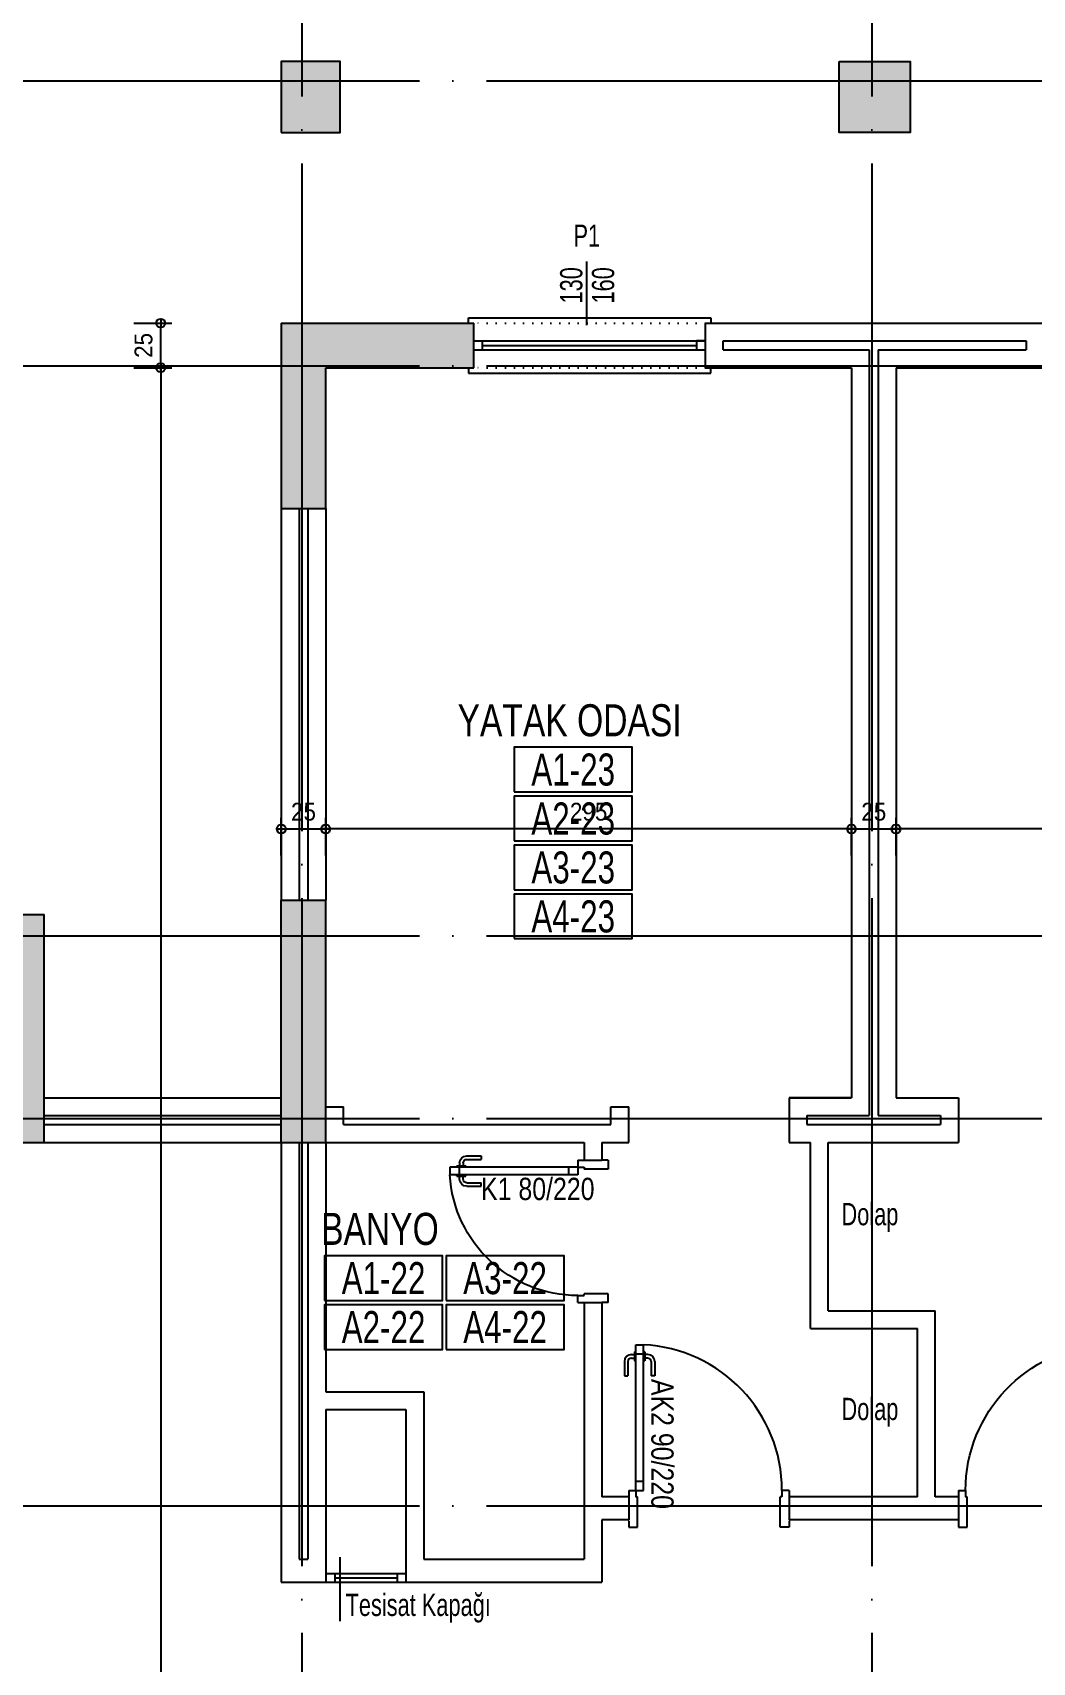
# Model space of a CAD drawing. Extents: x 460786 to 545292, y 30998 to 41694.
# Drawn here: x 469939 to 470500, y 40080 to 40995 of the extents above; entities that cross this region are included whole.
import ezdxf
from ezdxf.enums import TextEntityAlignment as Align

# ---------------------------------------------------------------- set-up
doc = ezdxf.new("R2010")
doc.units = 0
doc.header["$LTSCALE"] = 50
doc.header["$MEASUREMENT"] = 0
doc.header["$PDMODE"] = 35
doc.linetypes.add('DASHDOT', pattern=[5.5, 5, -0.25, 0, -0.25])
doc.linetypes.add('DASHED', pattern=[0.1, 0, -0.1])
doc.layers.get('0').update_dxf_attribs({"linetype": 'CONTINUOUS'})
doc.layers.get('Defpoints').update_dxf_attribs({"linetype": 'CONTINUOUS'})
for name, color, linetype in [('A-Aks Dikey', 12, 'DASHDOT'), ('A-Aks Yatay', 12, 'DASHDOT'), ('A-Betonarme', 6, 'CONTINUOUS'), ('A-Cam', 160, 'CONTINUOUS'), ('A-Dash', 9, 'DASHED'), ('A-Duvar', 7, 'CONTINUOUS'), ('A-Gör 2', 40, 'CONTINUOUS'), ('A-Kapı', 2, 'CONTINUOUS'), ('A-mahal adi', 1, 'CONTINUOUS'), ('A-mahal no', 4, 'CONTINUOUS'), ('A-Olcu  IC Yatay', 8, 'CONTINUOUS'), ('A-Olcu Ic Dikey', 8, 'CONTINUOUS'), ('A-Poz-Kapı', 4, 'CONTINUOUS'), ('A-Poz-Pen', 4, 'CONTINUOUS'), ('A-Tarama 1', 9, 'CONTINUOUS'), ('A-Yazı 2', 205, 'CONTINUOUS')]:
    doc.layers.add(name, color=color, linetype=linetype)
doc.styles.add('blkan', font='arial.ttf', dxfattribs={"width": 0.9, "height": 12.5})
doc.styles.get("Standard").update_dxf_attribs({"font": 'arial.ttf', "width": 0.9})
doc.dimstyles.new('EXIT', dxfattribs={"dimscale": 50, "dimtxt": 0.23, "dimasz": 0.03, "dimexe": 0.125, "dimexo": 0.5, "dimgap": 0.09, "dimtad": 1, "dimzin": 1, "dimdsep": 46, "dimtxsty": 'Standard', "dimblk": 'TICK', "dimcen": 0.2, "dimadec": 0, "dimazin": 0, "dimtfac": 1, "dimtix": 1, "dimtofl": 0, "dimtmove": 2, "dimatfit": 3, "dimldrblk": 'TICK', "dimfxl": 1, "dimtolj": 1, "dimtzin": 1, "dimarcsym": 0})

# ---------------------------------------------------------------- blocks, each defined once
blk = doc.blocks.new('poz-pk1')
blk.add_line((24.33, 28.66), (24.33, -5.74))
at = {"width": 0.7}
for p in [(17.04, 9.96), (31.55, 9.96)]:
    blk.add_attdef('YAZı', text='', height=12, rotation=90, dxfattribs=at).set_placement(p, align=Align.MIDDLE_CENTER)
blk.add_attdef('POZ', text='', height=12, dxfattribs=at).set_placement((24.33, -14.42), align=Align.MIDDLE_CENTER)
blk = doc.blocks.new('kapı L 80p 10')
at = {"ltscale": 20}
for p, q in [((4, 75.38), (8.2, 75.38)), ((4, 3.5), (4, 75.38)), ((8.2, 3.5), (8.2, 75.38)), ((-2.45, 65.88), (-2.45, 57.88)), ((-0.45, 65.88), (-0.45, 57.88)), ((1.55, 69.88), (3.2, 69.88)), ((1.55, 67.88), (3.2, 67.88)), ((3.2, 71.38), (4, 71.38)), ((3.2, 71.38), (3.2, 66.38)), ((3.2, 66.38), (4, 66.38)), ((3.2, 66.38), (4, 66.38)), ((4, 70.17), (8.2, 70.17)), ((9, 71.38), (8.2, 71.38)), ((9, 66.38), (8.2, 66.38)), ((9, 71.38), (9, 66.38)), ((10.65, 69.88), (9, 69.88)), ((10.65, 67.88), (9, 67.88)), ((12.65, 65.88), (12.65, 57.88)), ((14.65, 65.88), (14.65, 57.88)), ((-2.45, 57.88), (-0.45, 57.88)), ((14.65, 57.88), (12.65, 57.88)), ((0, 3.5), (4, 3.5)), ((0, 3.5), (0, 0)), ((4, 8.71), (8.2, 8.71)), ((4, 3.5), (8.2, 3.5)), ((4, 3.5), (4, 0)), ((80, 3.5), (76, 3.5)), ((76, 3.5), (76, 0)), ((80, 3.5), (80, 0)), ((4, 0), (5, 0)), ((5, -13.5), (5, 0)), ((75, -13.5), (75, 0)), ((76, 0), (75, 0)), ((0, -13.5), (0, -10)), ((0, -13.5), (5, -13.5)), ((80, -13.5), (75, -13.5)), ((80, -13.5), (80, -10))]:
    blk.add_line(p, q, dxfattribs=at)
blk.add_arc((4, 3.5), 72, 360, 86.65585)
for centre, radius, start, end in [((1.55, 65.88), 4, 90, 180), ((1.55, 65.88), 2, 90, 180), ((10.65, 65.88), 4, 0, 90), ((10.65, 65.88), 2, 0, 90)]:
    blk.add_arc(centre, radius, start, end, dxfattribs=at)
at = {"layer": 'A-Poz-Kapı', "width": 0.8}
blk.add_attdef('POZNO', (30.17, -9.96), '', height=12.5, rotation=90, dxfattribs=at)
blk = doc.blocks.new('kapı L 90p 13.5')
at = {"ltscale": 20}
for p, q in [((1.55, 74.89), (3.2, 74.89)), ((3.2, 76.39), (4, 76.39)), ((3.2, 76.39), (3.2, 71.39)), ((4, 80.39), (8.2, 80.39)), ((4, -1.5), (4, 80.39)), ((4, 75.19), (8.2, 75.19)), ((8.2, -1.5), (8.2, 80.39)), ((9, 76.39), (8.2, 76.39)), ((9, 76.39), (9, 71.39)), ((10.65, 74.89), (9, 74.89)), ((-2.45, 70.89), (-2.45, 62.89)), ((-0.45, 70.89), (-0.45, 62.89)), ((1.55, 72.89), (3.2, 72.89)), ((3.2, 71.39), (4, 71.39)), ((3.2, 71.39), (4, 71.39)), ((9, 71.39), (8.2, 71.39)), ((10.65, 72.89), (9, 72.89)), ((12.65, 70.89), (12.65, 62.89)), ((14.65, 70.89), (14.65, 62.89)), ((-2.45, 62.89), (-0.45, 62.89)), ((14.65, 62.89), (12.65, 62.89)), ((4, 3.71), (8.2, 3.71)), ((0, -1.5), (4, -1.5)), ((0, -1.5), (0, -5)), ((4, -1.5), (8.2, -1.5)), ((4, -1.5), (4, -5)), ((4, -5), (5, -5)), ((5, -22), (5, -5)), ((85, -22), (85, -5)), ((86, -5), (85, -5)), ((90, -1.5), (86, -1.5)), ((86, -1.5), (86, -5)), ((90, -1.5), (90, -5))]:
    blk.add_line(p, q, dxfattribs=at)
for p, q in [((0, -18.5), (0, -22)), ((0, -22), (5, -22)), ((90, -22), (85, -22)), ((90, -18.5), (90, -22))]:
    blk.add_line(p, q)
for centre, radius, start, end in [((1.55, 70.89), 4, 90, 180), ((10.65, 70.89), 4, 0, 90), ((1.55, 70.89), 2, 90, 180), ((10.65, 70.89), 2, 0, 90)]:
    blk.add_arc(centre, radius, start, end, dxfattribs=at)
blk.add_arc((4, -1.5), 82, 0, 87.06405)
at = {"layer": 'A-Poz-Kapı', "width": 0.8}
blk.add_attdef('POZNO', (25, -18.46), '', height=12.5, rotation=90, dxfattribs=at)
blk = doc.blocks.new('mahal adı')
at = {"layer": 'A-mahal no'}
blk.add_lwpolyline([(-75.6, -73.4), (89.9, -73.4), (89.9, -10.9), (-75.6, -10.9)], close=True, dxfattribs=at)
at = {"layer": 'A-mahal adi', "width": 0.75}
for p in [(2.1, 88.8), (2.1, 27)]:
    blk.add_attdef('MAHALADI', text='', height=45, dxfattribs=at).set_placement(p, align=Align.MIDDLE_CENTER)
at = {"layer": 'A-mahal no', "width": 0.7}
blk.add_attdef('MAHALNO', text='', height=45, dxfattribs=at).set_placement((7.1, -42.1), align=Align.MIDDLE_CENTER)
blk = doc.blocks.new('TICK', base_point=(53.7, 38.06))
blk.add_line((55.37, 38.06), (52.04, 38.06))
blk.add_circle((53.7, 38.06), 1.67)
blk = doc.blocks.new('*D754')
at = {"layer": 'A-Olcu Ic Dikey', "color": 0, "lineweight": -2, "transparency": 16777216}
for p, q in [((469995.9383, 40831.50245), (470017.1883, 40831.50245)), ((470010.9383, 40808.00245), (470010.9383, 40830.00245)), ((469995.9383, 40806.50245), (470017.1883, 40806.50245))]:
    blk.add_line(p, q, dxfattribs=at)
at = {"layer": 'Defpoints', "color": 0, "transparency": 16777216}
for p in [(469970.9383, 40831.50245), (470010.9383, 40831.50245), (469970.9383, 40806.50245)]:
    blk.add_point(p, dxfattribs=at)
at = {"layer": 'A-Olcu Ic Dikey', "color": 0, "lineweight": -2, "transparency": 16777216, "xscale": 1.5, "yscale": 1.5, "zscale": 1.5}
for p, rotation in [((470010.9383, 40831.50245), 90), ((470010.9383, 40806.50245), 270)]:
    blk.add_blockref('TICK', p, dxfattribs=dict(at, rotation=rotation))
at = {"layer": 'A-Olcu Ic Dikey', "color": 0, "transparency": 16777216, "insert": (470001.33257, 40819.00245), "char_height": 10, "attachment_point": 5, "rotation": 90}
blk.add_mtext('\\A1;25', dxfattribs=at)
blk = doc.blocks.new('*D755')
at = {"layer": 'A-Olcu Ic Dikey', "color": 0, "lineweight": -2, "transparency": 16777216}
for p, q in [((469995.94, 40806.5), (470017.19, 40806.5)), ((470010.94, 40805), (470010.94, 38581)), ((469995.94, 38579.5), (470017.19, 38579.5))]:
    blk.add_line(p, q, dxfattribs=at)
at = {"layer": 'Defpoints', "color": 0, "transparency": 16777216}
for p in [(469970.94, 40806.5), (469970.94, 38579.5), (470010.94, 38579.5)]:
    blk.add_point(p, dxfattribs=at)
at = {"layer": 'A-Olcu Ic Dikey', "color": 0, "lineweight": -2, "transparency": 16777216, "xscale": 1.5, "yscale": 1.5, "zscale": 1.5}
for p, rotation in [((470010.94, 40806.5), 90), ((470010.94, 38579.5), 270)]:
    blk.add_blockref('TICK', p, dxfattribs=dict(at, rotation=rotation))
at = {"layer": 'A-Olcu Ic Dikey', "color": 0, "transparency": 16777216, "insert": (470001.42, 39693), "char_height": 10, "attachment_point": 5, "rotation": 90}
blk.add_mtext('\\A1;2227', dxfattribs=at)
blk = doc.blocks.new('*D772')
at = {"layer": 'A-Olcu  IC Yatay', "color": 0, "lineweight": -2, "transparency": 16777216}
for p, q in [((470423.5746, 40532.50245), (470423.5746, 40553.75245)), ((470718.5746, 40532.50245), (470718.5746, 40553.75245)), ((470717.0746, 40547.50245), (470425.0746, 40547.50245))]:
    blk.add_line(p, q, dxfattribs=at)
at = {"layer": 'Defpoints', "color": 0, "transparency": 16777216}
for p in [(470423.5746, 40547.50245), (470423.5746, 40507.50245), (470718.5746, 40507.50245)]:
    blk.add_point(p, dxfattribs=at)
at = {"layer": 'A-Olcu  IC Yatay', "color": 0, "lineweight": -2, "transparency": 16777216, "xscale": 1.5, "yscale": 1.5, "zscale": 1.5}
for p, rotation in [((470423.5746, 40547.50245), 180.0000000000509), ((470718.5746, 40547.50245), 5.091926880140817e-11)]:
    blk.add_blockref('TICK', p, dxfattribs=dict(at, rotation=rotation))
at = {"layer": 'A-Olcu  IC Yatay', "color": 0, "transparency": 16777216, "insert": (470571.0746, 40557.10818), "char_height": 10, "attachment_point": 5}
blk.add_mtext('\\A1;295', dxfattribs=at)
blk = doc.blocks.new('*D796')
at = {"layer": 'A-Olcu  IC Yatay', "color": 0, "lineweight": -2, "transparency": 16777216}
for p, q in [((470398.5746, 40532.50245), (470398.5746, 40553.75245)), ((470423.5746, 40532.50245), (470423.5746, 40553.75245)), ((470400.0746, 40547.50245), (470422.0746, 40547.50245))]:
    blk.add_line(p, q, dxfattribs=at)
at = {"layer": 'Defpoints', "color": 0, "transparency": 16777216}
for p in [(470423.5746, 40547.50245), (470398.5746, 40507.50245), (470423.5746, 40507.50245)]:
    blk.add_point(p, dxfattribs=at)
at = {"layer": 'A-Olcu  IC Yatay', "color": 0, "lineweight": -2, "transparency": 16777216, "xscale": 1.5, "yscale": 1.5, "zscale": 1.5, "rotation": 180}
blk.add_blockref('TICK', (470398.5746, 40547.50245), dxfattribs=at)
at = {"layer": 'A-Olcu  IC Yatay', "color": 0, "lineweight": -2, "transparency": 16777216, "xscale": 1.5, "yscale": 1.5, "zscale": 1.5}
blk.add_blockref('TICK', (470423.5746, 40547.50245), dxfattribs=at)
at = {"layer": 'A-Olcu  IC Yatay', "color": 0, "transparency": 16777216, "insert": (470411.0746, 40557.10818), "char_height": 10, "attachment_point": 5}
blk.add_mtext('\\A1;25', dxfattribs=at)
blk = doc.blocks.new('*D797')
at = {"layer": 'A-Olcu  IC Yatay', "color": 0, "lineweight": -2, "transparency": 16777216}
for p, q in [((470103.5746, 40532.50245), (470103.5746, 40553.75245)), ((470398.5746, 40532.50245), (470398.5746, 40553.75245)), ((470397.0746, 40547.50245), (470105.0746, 40547.50245))]:
    blk.add_line(p, q, dxfattribs=at)
at = {"layer": 'Defpoints', "color": 0, "transparency": 16777216}
for p in [(470103.5746, 40547.50245), (470103.5746, 40507.50245), (470398.5746, 40507.50245)]:
    blk.add_point(p, dxfattribs=at)
at = {"layer": 'A-Olcu  IC Yatay', "color": 0, "lineweight": -2, "transparency": 16777216, "xscale": 1.5, "yscale": 1.5, "zscale": 1.5}
for p, rotation in [((470103.5746, 40547.50245), 180.0000000000495), ((470398.5746, 40547.50245), 4.948041976149398e-11)]:
    blk.add_blockref('TICK', p, dxfattribs=dict(at, rotation=rotation))
at = {"layer": 'A-Olcu  IC Yatay', "color": 0, "transparency": 16777216, "insert": (470251.0746, 40557.10818), "char_height": 10, "attachment_point": 5}
blk.add_mtext('\\A1;295', dxfattribs=at)
blk = doc.blocks.new('*D798')
at = {"layer": 'A-Olcu  IC Yatay', "color": 0, "lineweight": -2, "transparency": 16777216}
for p, q in [((470078.5746, 40532.50245), (470078.5746, 40553.75245)), ((470103.5746, 40532.50245), (470103.5746, 40553.75245)), ((470080.0746, 40547.50245), (470102.0746, 40547.50245))]:
    blk.add_line(p, q, dxfattribs=at)
at = {"layer": 'Defpoints', "color": 0, "transparency": 16777216}
for p in [(470103.5746, 40547.50245), (470078.5746, 40507.50245), (470103.5746, 40507.50245)]:
    blk.add_point(p, dxfattribs=at)
at = {"layer": 'A-Olcu  IC Yatay', "color": 0, "lineweight": -2, "transparency": 16777216, "xscale": 1.5, "yscale": 1.5, "zscale": 1.5, "rotation": 180}
blk.add_blockref('TICK', (470078.5746, 40547.50245), dxfattribs=at)
at = {"layer": 'A-Olcu  IC Yatay', "color": 0, "lineweight": -2, "transparency": 16777216, "xscale": 1.5, "yscale": 1.5, "zscale": 1.5}
blk.add_blockref('TICK', (470103.5746, 40547.50245), dxfattribs=at)
at = {"layer": 'A-Olcu  IC Yatay', "color": 0, "transparency": 16777216, "insert": (470091.0746, 40557.10818), "char_height": 10, "attachment_point": 5}
blk.add_mtext('\\A1;25', dxfattribs=at)

msp = doc.modelspace()

# ---------------------------------------------------------------- hatches: boundary and pattern name
at = {"layer": 'A-Tarama 1'}
h = msp.add_hatch(dxfattribs=at)
h.set_pattern_fill('ANSI33', color=256, scale=30, angle=180, style=0)
h.set_pattern_definition([(225, (3956.983, -2e-09), (5.30330086, -5.30330086), []), (225, (3951.68, -2e-09), (5.30330086, -5.30330086), [3.75, -1.875])])
h.paths.add_polyline_path([(469255.57, 40179.5), (469180.57, 40179.5), (469180.57, 40154.5), (469255.57, 40154.5)])
h.paths.add_polyline_path([(469205.57, 40474.5), (469330.57, 40474.5), (469330.57, 40499.5), (469180.57, 40499.5), (469180.57, 40392.5), (469205.57, 40392.5)])
h.paths.add_polyline_path([(469690.57, 40499.5), (469593.57, 40499.5), (469593.57, 40474.5), (469690.57, 40474.5)])
h.paths.add_polyline_path([(469945.57, 40499.5), (469920.57, 40499.5), (469920.57, 40371.5), (469945.57, 40371.5)])
h.paths.add_polyline_path([(469690.57, 39860), (469593.57, 39860), (469593.57, 39835), (469690.57, 39835)])
h.paths.add_polyline_path([(469330.57, 39860), (469230.57, 39860), (469230.57, 39835), (469330.57, 39835)])
h.paths.add_polyline_path([(469330.57, 39220), (469230.57, 39220), (469230.57, 39195), (469330.57, 39195)])
h.paths.add_polyline_path([(469690.57, 39220), (469593.57, 39220), (469593.57, 39195), (469690.57, 39195)])
h.paths.add_polyline_path([(469255.57, 38899.5), (469180.57, 38899.5), (469180.57, 38874.5), (469205.57, 38874.5), (469255.57, 38874.5)])
h.paths.add_polyline_path([(469330.57, 38579.5), (469205.57, 38579.5), (469205.57, 38654.5), (469180.57, 38654.5), (469180.57, 38554.5), (469330.57, 38554.5)])
h.paths.add_polyline_path([(469783.57, 38579.5), (469593.57, 38579.5), (469593.57, 38554.5), (469783.57, 38554.5)])
h.paths.add_polyline_path([(470103.57, 38099.5), (469758.57, 38099.5), (469758.57, 38074.5), (470103.57, 38074.5)])
h.paths.add_polyline_path([(469783.57, 38322.5), (469758.57, 38322.5), (469758.57, 38222.5), (469783.57, 38222.5)])
h.paths.add_polyline_path([(470185.57, 38247.5), (470103.57, 38247.5), (470103.57, 38322.5), (470078.57, 38322.5), (470078.57, 38222.5), (470185.57, 38222.5)])
h.paths.add_polyline_path([(470103.57, 38682.5), (470078.57, 38682.5), (470078.57, 38554.5), (470103.57, 38554.5)])
h.paths.add_polyline_path([(470430.57, 38114.5), (470390.57, 38114.5), (470390.57, 38074.5), (470430.57, 38074.5)])
h.paths.add_polyline_path([(470750.57, 38114.5), (470710.57, 38114.5), (470710.57, 38074.5), (470750.57, 38074.5)])
h.paths.add_polyline_path([(470742.57, 38322.5), (470717.57, 38322.5), (470717.57, 38222.5), (470742.57, 38222.5)])
h.paths.add_polyline_path([(470742.57, 38682.5), (470717.57, 38682.5), (470717.57, 38554.5), (470742.57, 38554.5)])
h.paths.add_polyline_path([(471383.57, 38682.5), (471358.57, 38682.5), (471358.57, 38554.5), (471383.57, 38554.5)])
h.paths.add_polyline_path([(471383.57, 38322.5), (471358.57, 38322.5), (471358.57, 38222.5), (471383.57, 38222.5)])
h.paths.add_polyline_path([(471383.57, 38114.5), (471350.57, 38114.5), (471350.57, 38074.5), (471383.57, 38074.5)])
h.paths.add_polyline_path([(471070.57, 38114.5), (471030.57, 38114.5), (471030.57, 38074.5), (471070.57, 38074.5)])
h.paths.add_polyline_path([(471426.57, 38746.5), (471393.57, 38746.5), (471393.57, 38706.5), (471426.57, 38706.5)])
h.paths.add_polyline_path([(471426.57, 39066.5), (471393.57, 39066.5), (471393.57, 39026.5), (471426.57, 39026.5)])
h.paths.add_polyline_path([(471383.57, 39066.5), (471358.57, 39066.5), (471193.57, 39066.5), (471193.57, 39041.5), (471343.57, 39041.5), (471343.57, 39026.5), (471383.57, 39026.5)])
h.paths.add_polyline_path([(470423.57, 39066.5), (470078.57, 39066.5), (470078.57, 39041.5), (470423.57, 39041.5)])
h.paths.add_polyline_path([(470751.57, 39081.5), (470711.57, 39081.5), (470711.57, 39041.5), (470751.57, 39041.5)])
h.paths.add_polyline_path([(470438.57, 39406.5), (470398.57, 39406.5), (470398.57, 39366.5), (470438.57, 39366.5)])
h.paths.add_polyline_path([(470103.57, 39406.5), (470063.57, 39406.5), (470063.57, 39366.5), (470103.57, 39366.5)])
h.paths.add_polyline_path([(470103.57, 39686.5), (470063.57, 39686.5), (470063.57, 39646.5), (470103.57, 39646.5)])
h.paths.add_polyline_path([(470103.57, 39862.5), (470103.57, 40011.5), (470078.57, 40011.5), (470078.57, 39832.5), (470103.57, 39832.5)])
h.paths.add_polyline_path([(470423.57, 40011.5), (470398.57, 40011.5), (470398.57, 39832.5), (470423.57, 39832.5)])
h.paths.add_polyline_path([(470438.57, 39686.5), (470398.57, 39686.5), (470398.57, 39646.5), (470438.57, 39646.5)])
h.paths.add_polyline_path([(470751.57, 40011.5), (470711.57, 40011.5), (470711.57, 39971.5), (470751.57, 39971.5)])
h.paths.add_polyline_path([(471383.57, 40026.5), (471343.57, 40026.5), (471343.57, 40011.5), (471193.57, 40011.5), (471193.57, 39986.5), (471383.57, 39986.5)])
h.paths.add_polyline_path([(471426.57, 40026.5), (471393.57, 40026.5), (471393.57, 39986.5), (471426.57, 39986.5)])
h.paths.add_polyline_path([(471383.57, 40507.5), (471358.57, 40507.5), (471358.57, 40371.5), (471383.57, 40371.5)])
h.paths.add_polyline_path([(471383.57, 40831.5), (471275.57, 40831.5), (471275.57, 40806.5), (471358.57, 40806.5), (471358.57, 40727.5), (471383.57, 40727.5)])
h.paths.add_polyline_path([(471383.57, 40978.5), (471351.57, 40978.5), (471351.57, 40938.5), (471383.57, 40938.5)])
h.paths.add_polyline_path([(471425.57, 40978.5), (471393.57, 40978.5), (471393.57, 40938.5), (471425.57, 40938.5)])
h.paths.add_polyline_path([(471071.57, 40978.5), (471031.57, 40978.5), (471031.57, 40938.5), (471071.57, 40938.5)])
h.paths.add_polyline_path([(470751.57, 40978.5), (470711.57, 40978.5), (470711.57, 40938.5), (470751.57, 40938.5)])
h.paths.add_polyline_path([(470743.57, 40831.5), (470718.57, 40831.5), (470718.57, 40727.5), (470743.57, 40727.5)])
h.paths.add_polyline_path([(470743.57, 40495.5), (470718.57, 40495.5), (470718.57, 40384.5), (470718.57, 40371.5), (470743.57, 40371.5)])
h.paths.add_polyline_path([(470103.57, 40507.5), (470078.57, 40507.5), (470078.57, 40371.5), (470103.57, 40371.5)])
h.paths.add_polyline_path([(470186.57, 40831.5), (470078.57, 40831.5), (470078.57, 40727.5), (470103.57, 40727.5), (470103.57, 40806.5), (470186.57, 40806.5)])
h.paths.add_polyline_path([(470111.57, 40978.5), (470078.57, 40978.5), (470078.57, 40938.5), (470111.57, 40938.5)])
h.paths.add_polyline_path([(470431.57, 40978.5), (470391.57, 40978.5), (470391.57, 40938.5), (470431.57, 40938.5)])

# ---------------------------------------------------------------- linework, layer by layer
at = {"layer": 'A-Aks Dikey', "ltscale": 1.5}
for p, q in [((470090.07, 41333.83), (470090.07, 37667.36)), ((470410.07, 41333.83), (470410.07, 37667.36))]:
    msp.add_line(p, q, dxfattribs=at)
at = {"layer": 'A-Aks Yatay', "ltscale": 1.5}
for p, q in [((468955.88, 40967.5), (471794.29, 40967.5)), ((468955.88, 40807.5), (471794.29, 40807.5)), ((468955.88, 40487.5), (471794.29, 40487.5)), ((468955.88, 40385), (471794.29, 40385)), ((468955.88, 40167.5), (471794.29, 40167.5))]:
    msp.add_line(p, q, dxfattribs=at)
at = {"layer": 'A-Betonarme'}
for p, q in [((470078.57, 40831.5), (470186.57, 40831.5)), ((470078.57, 40831.5), (470078.57, 40727.5)), ((470186.57, 40806.5), (470186.57, 40831.5)), ((470103.57, 40727.5), (470103.57, 40806.5)), ((470103.57, 40806.5), (470186.57, 40806.5)), ((470078.57, 40727.5), (470103.57, 40727.5)), ((470078.57, 40371.5), (470078.57, 40507.5)), ((470078.57, 40507.5), (470103.57, 40507.5)), ((470103.57, 40371.5), (470103.57, 40507.5)), ((469920.57, 40499.5), (469945.57, 40499.5)), ((469945.57, 40371.5), (469945.57, 40499.5)), ((469920.57, 40371.5), (469945.57, 40371.5)), ((470078.57, 40371.5), (470103.57, 40371.5))]:
    msp.add_line(p, q, dxfattribs=at)
for points in [[(470078.57, 40938.5), (470111.57, 40938.5), (470111.57, 40978.5), (470078.57, 40978.5)], [(470391.57, 40978.5), (470431.57, 40978.5), (470431.57, 40938.5), (470391.57, 40938.5)]]:
    msp.add_lwpolyline(points, close=True, dxfattribs=at)
at = {"layer": 'A-Cam'}
for p, q in [((470186.57, 40821.5), (470316.57, 40821.5)), ((470186.57, 40816.5), (470316.57, 40816.5)), ((470191.57, 40819), (470311.57, 40819)), ((470103.57, 40129.5), (470148.57, 40129.5)), ((470108.57, 40129.5), (470108.57, 40124.5)), ((470143.57, 40129.5), (470143.57, 40124.5)), ((470103.57, 40124.5), (470148.57, 40124.5)), ((470108.57, 40127), (470143.57, 40127))]:
    msp.add_line(p, q, dxfattribs=at)
for points in [[(470186.57, 40816.5), (470191.57, 40816.5), (470191.57, 40821.5)], [(470316.57, 40821.5), (470311.57, 40821.5), (470311.57, 40816.5)]]:
    msp.add_lwpolyline(points, dxfattribs=at)
at = {"layer": 'A-Dash'}
for p, q in [((470316.57, 40831.5), (470186.57, 40831.5)), ((470316.57, 40806.5), (470186.57, 40806.5))]:
    msp.add_line(p, q, dxfattribs=at)
at = {"layer": 'A-Duvar'}
for p, q in [((470316.57, 40831.5), (470506.57, 40831.5)), ((470316.57, 40806.5), (470316.57, 40831.5)), ((470316.57, 40806.5), (470316.57, 40831.5)), ((470326.57, 40821.5), (470496.57, 40821.5)), ((470326.57, 40816.5), (470326.57, 40821.5)), ((470326.57, 40816.5), (470326.57, 40821.5)), ((470326.57, 40816.5), (470408.57, 40816.5)), ((470408.57, 40816.5), (470408.57, 40386.5)), ((470413.57, 40816.5), (470496.57, 40816.5)), ((470413.57, 40816.5), (470413.57, 40386.5)), ((470496.57, 40821.5), (470496.57, 40816.5)), ((470316.57, 40806.5), (470398.57, 40806.5)), ((470398.57, 40806.5), (470316.57, 40806.5)), ((470398.57, 40806.5), (470398.57, 40396.5)), ((470423.57, 40806.5), (470506.57, 40806.5)), ((470423.57, 40806.5), (470423.57, 40396.5)), ((470078.57, 40727.5), (470078.57, 40507.5)), ((470088.57, 40727.5), (470088.57, 40507.5)), ((470093.57, 40727.5), (470093.57, 40507.5)), ((470103.57, 40727.5), (470103.57, 40507.5)), ((469945.57, 40396.5), (470078.57, 40396.5)), ((470363.57, 40396.5), (470398.57, 40396.5)), ((470398.57, 40396.5), (470363.57, 40396.5)), ((470363.57, 40396.5), (470363.57, 40371.5)), ((470423.57, 40396.5), (470458.57, 40396.5)), ((470423.57, 40396.5), (470458.57, 40396.5)), ((470458.57, 40396.5), (470458.57, 40371.5)), ((469945.57, 40386.5), (470078.57, 40386.5)), ((470103.57, 40391.5), (470113.57, 40391.5)), ((470113.57, 40381.5), (470113.57, 40391.5)), ((470263.57, 40381.5), (470263.57, 40391.5)), ((470263.57, 40391.5), (470273.57, 40391.5)), ((470273.57, 40371.5), (470273.57, 40391.5)), ((470373.57, 40386.5), (470408.57, 40386.5)), ((470373.57, 40386.5), (470373.57, 40381.5)), ((470413.57, 40386.5), (470448.57, 40386.5)), ((470448.57, 40386.5), (470448.57, 40381.5)), ((469945.57, 40381.5), (470078.57, 40381.5)), ((470113.57, 40381.5), (470263.57, 40381.5)), ((470373.57, 40381.5), (470448.57, 40381.5)), ((469945.57, 40371.5), (470078.57, 40371.5)), ((470078.57, 40371.5), (470078.57, 40124.5)), ((470088.57, 40371.5), (470088.57, 40137.5)), ((470093.57, 40371.5), (470093.57, 40137.5)), ((470103.57, 40371.5), (470103.57, 40231.5)), ((470103.57, 40371.5), (470248.57, 40371.5)), ((470248.57, 40371.5), (470248.57, 40361.5)), ((470248.57, 40371.5), (470248.57, 40361.5)), ((470258.57, 40371.5), (470273.57, 40371.5)), ((470258.57, 40371.5), (470258.57, 40361.5)), ((470363.57, 40371.5), (470375.57, 40371.5)), ((470375.57, 40277), (470375.57, 40371.5)), ((470385.57, 40371.5), (470458.57, 40371.5)), ((470385.57, 40277), (470385.57, 40371.5)), ((470248.57, 40361.5), (470258.57, 40361.5)), ((470248.57, 40281.5), (470248.57, 40137.5)), ((470248.57, 40281.5), (470258.57, 40281.5)), ((470248.57, 40281.5), (470248.57, 40137.5)), ((470258.57, 40281.5), (470258.57, 40172.5)), ((470375.57, 40267), (470375.57, 40277)), ((470385.57, 40277), (470445.57, 40277)), ((470445.57, 40172.5), (470445.57, 40277)), ((470375.57, 40267), (470435.57, 40267)), ((470435.57, 40172.5), (470435.57, 40267)), ((470103.57, 40231.5), (470158.57, 40231.5)), ((470158.57, 40231.5), (470158.57, 40137.5)), ((470103.57, 40221.5), (470103.57, 40124.5)), ((470103.57, 40221.5), (470148.57, 40221.5)), ((470148.57, 40221.5), (470148.57, 40124.5)), ((470273.57, 40172.5), (470258.57, 40172.5)), ((470273.57, 40172.5), (470273.57, 40159.5)), ((470435.57, 40172.5), (470363.57, 40172.5)), ((470363.57, 40172.5), (470363.57, 40159.5)), ((470458.57, 40172.5), (470445.57, 40172.5)), ((470458.57, 40172.5), (470458.57, 40159)), ((470273.57, 40159.5), (470258.57, 40159.5)), ((470258.57, 40159.5), (470258.57, 40124.5)), ((470458.57, 40159.5), (470363.57, 40159.5)), ((470088.57, 40137.5), (470093.57, 40137.5)), ((470158.57, 40137.5), (470248.57, 40137.5)), ((470078.57, 40124.5), (470103.57, 40124.5)), ((470148.57, 40124.5), (470258.57, 40124.5))]:
    msp.add_line(p, q, dxfattribs=at)
at = {"layer": 'A-Gör 2'}
for p, q in [((470183.57, 40831.5), (470183.57, 40834.5)), ((470183.57, 40834.5), (470316.57, 40834.5)), ((470316.57, 40834.5), (470319.57, 40834.5)), ((470319.57, 40834.5), (470319.57, 40831.5)), ((470183.57, 40806.5), (470183.57, 40803.5)), ((470319.57, 40803.5), (470319.57, 40806.5)), ((470183.57, 40803.5), (470316.57, 40803.5)), ((470316.57, 40803.5), (470319.57, 40803.5))]:
    msp.add_line(p, q, dxfattribs=at)
at = {"layer": 'A-mahal no'}
for points in [[(470209.32, 40540.87), (470275.52, 40540.87), (470275.52, 40565.86), (470209.32, 40565.86)], [(470209.32, 40513.38), (470275.52, 40513.38), (470275.52, 40538.38), (470209.32, 40538.38)], [(470209.32, 40485.9), (470275.52, 40485.9), (470275.52, 40510.9), (470209.32, 40510.9)], [(470171.09, 40282.77), (470237.28, 40282.77), (470237.28, 40307.77), (470171.09, 40307.77)], [(470102.89, 40255.29), (470169.09, 40255.29), (470169.09, 40280.29), (470102.89, 40280.29)], [(470171.09, 40255.29), (470237.28, 40255.29), (470237.28, 40280.29), (470171.09, 40280.29)]]:
    msp.add_lwpolyline(points, close=True, dxfattribs=at)
at = {"layer": 'A-Yazı 2'}
msp.add_line((470111.59, 40102.65), (470111.59, 40138.53), dxfattribs=at)

# ---------------------------------------------------------------- block references
ref = msp.add_blockref('mahal adı', (470239.57, 40597.7), dxfattribs=dict(xscale=0.4, yscale=0.4, zscale=0.4))
ref.add_attrib('MAHALNO', 'A1-23', dxfattribs={"layer": 'A-mahal no', "height": 18, "width": 0.7}).set_placement((470242.42, 40580.85), align=Align.MIDDLE_CENTER)
ref.add_attrib('MAHALADI', 'YATAK ODASI', dxfattribs={"layer": 'A-mahal adi', "height": 18, "width": 0.75}).set_placement((470240.4, 40608.51), align=Align.MIDDLE_CENTER)
ref = msp.add_blockref('mahal adı', (470133.14, 40312.12), dxfattribs=dict(xscale=0.4, yscale=0.4, zscale=0.4))
ref.add_attrib('MAHALNO', 'A1-22', dxfattribs={"layer": 'A-mahal no', "height": 18, "width": 0.7}).set_placement((470135.99, 40295.27), align=Align.MIDDLE_CENTER)
ref.add_attrib('MAHALADI', 'BANYO', dxfattribs={"layer": 'A-mahal adi', "height": 18, "width": 0.75}).set_placement((470133.97, 40322.93), align=Align.MIDDLE_CENTER)
at = {"layer": 'A-Kapı'}
ref = msp.add_blockref('kapı L 80p 10', (470248.57, 40361.5), dxfattribs=dict(at, xscale=-1, rotation=90))
ref.add_attrib('POZNO', 'K1 80/220', (470190.7, 40339.12), dxfattribs={"layer": 'A-Poz-Kapı', "height": 12.5, "width": 0.8})
ref = msp.add_blockref('kapı L 90p 13.5', (470273.57, 40177.5), dxfattribs=at)
ref.add_attrib('POZNO', 'AK2 90/220', (470286.23, 40238.67), dxfattribs={"layer": 'A-Poz-Kapı', "height": 12.5, "rotation": 270, "width": 0.8})
ref = msp.add_blockref('kapı L 90p 13.5', (470548.57, 40177.5), dxfattribs=dict(at, xscale=-1))
ref.add_attrib('POZNO', 'AK2 90/220', (470523.42, 40238.67), dxfattribs={"layer": 'A-Poz-Kapı', "height": 12.5, "rotation": 270, "width": 0.8})
at = {"layer": 'A-Poz-Pen'}
ref = msp.add_blockref('poz-pk1', (470275.42, 40860.19), dxfattribs=dict(at, xscale=1.041608796296916, yscale=1.041608796296916, zscale=1.041608796296916, rotation=180))
ref.add_attrib('YAZı', '130', dxfattribs={"layer": '0', "height": 12.499, "rotation": 90, "width": 0.7}).set_placement((470241.31, 40852.73), align=Align.MIDDLE_CENTER)
ref.add_attrib('YAZı', '160', dxfattribs={"layer": '0', "height": 12.499, "rotation": 90, "width": 0.7}).set_placement((470259.16, 40852.72), align=Align.MIDDLE_CENTER)
ref.add_attrib('POZ', 'P1', dxfattribs={"layer": '0', "height": 12.499, "width": 0.7}).set_placement((470250.07, 40880.61), align=Align.MIDDLE_CENTER)

# ---------------------------------------------------------------- texts
at = {"layer": 'A-mahal no', "width": 0.7}
for tag, p in [('A2-23', (470242.42, 40553.36)), ('A3-23', (470242.42, 40525.88)), ('A4-23', (470242.42, 40498.4)), ('A3-22', (470204.18, 40295.27)), ('A2-22', (470135.99, 40267.79)), ('A4-22', (470204.18, 40267.79))]:
    msp.add_attdef(tag, text='mahalno', height=18, dxfattribs=at).set_placement(p, align=Align.MIDDLE_CENTER)
at = {"layer": 'A-Yazı 2', "style": 'blkan', "width": 0.7}
for s, p in [('Dolap', (470392.95, 40324.96)), ('Dolap', (470392.95, 40215.57)), ('Tesisat Kapağı', (470114.68, 40105.57))]:
    msp.add_text(s, height=12.5, dxfattribs=at).set_placement(p)

# ---------------------------------------------------------------- dimensions: what is measured, and where the dimension line sits
at = {"layer": 'A-Olcu  IC Yatay'}
for p1, p2, distance, picture, middle in [((470078.57, 40507.5), (470103.57, 40507.5), 40, '*D798', (470091.07, 40557.11)), ((470398.57, 40507.5), (470103.57, 40507.5), -40, '*D797', (470251.07, 40557.11)), ((470398.57, 40507.5), (470423.57, 40507.5), 40, '*D796', (470411.07, 40557.11)), ((470718.57, 40507.5), (470423.57, 40507.5), -40, '*D772', (470571.07, 40557.11))]:
    dim = msp.add_aligned_dim(p1=p1, p2=p2, distance=distance, dimstyle='EXIT', override={"dimtxt": 0.2, "dimdec": 1, "dimzin": 9, "dimtdec": 1}, dxfattribs=at)
    dim.commit()
    dim.dimension.update_dxf_attribs({"geometry": picture, "text_midpoint": middle})
at = {"layer": 'A-Olcu Ic Dikey'}
for p2, distance, picture, middle in [((469970.94, 40831.5), -40, '*D754', (470001.33, 40819)), ((469970.94, 38579.5), 40, '*D755', (470001.42, 39693))]:
    dim = msp.add_aligned_dim(p1=(469970.94, 40806.5), p2=p2, distance=distance, dimstyle='EXIT', override={"dimtxt": 0.2, "dimdec": 1, "dimzin": 9, "dimtdec": 1}, dxfattribs=at)
    dim.commit()
    dim.dimension.update_dxf_attribs({"geometry": picture, "text_midpoint": middle})

doc.saveas('drawing.dxf')
